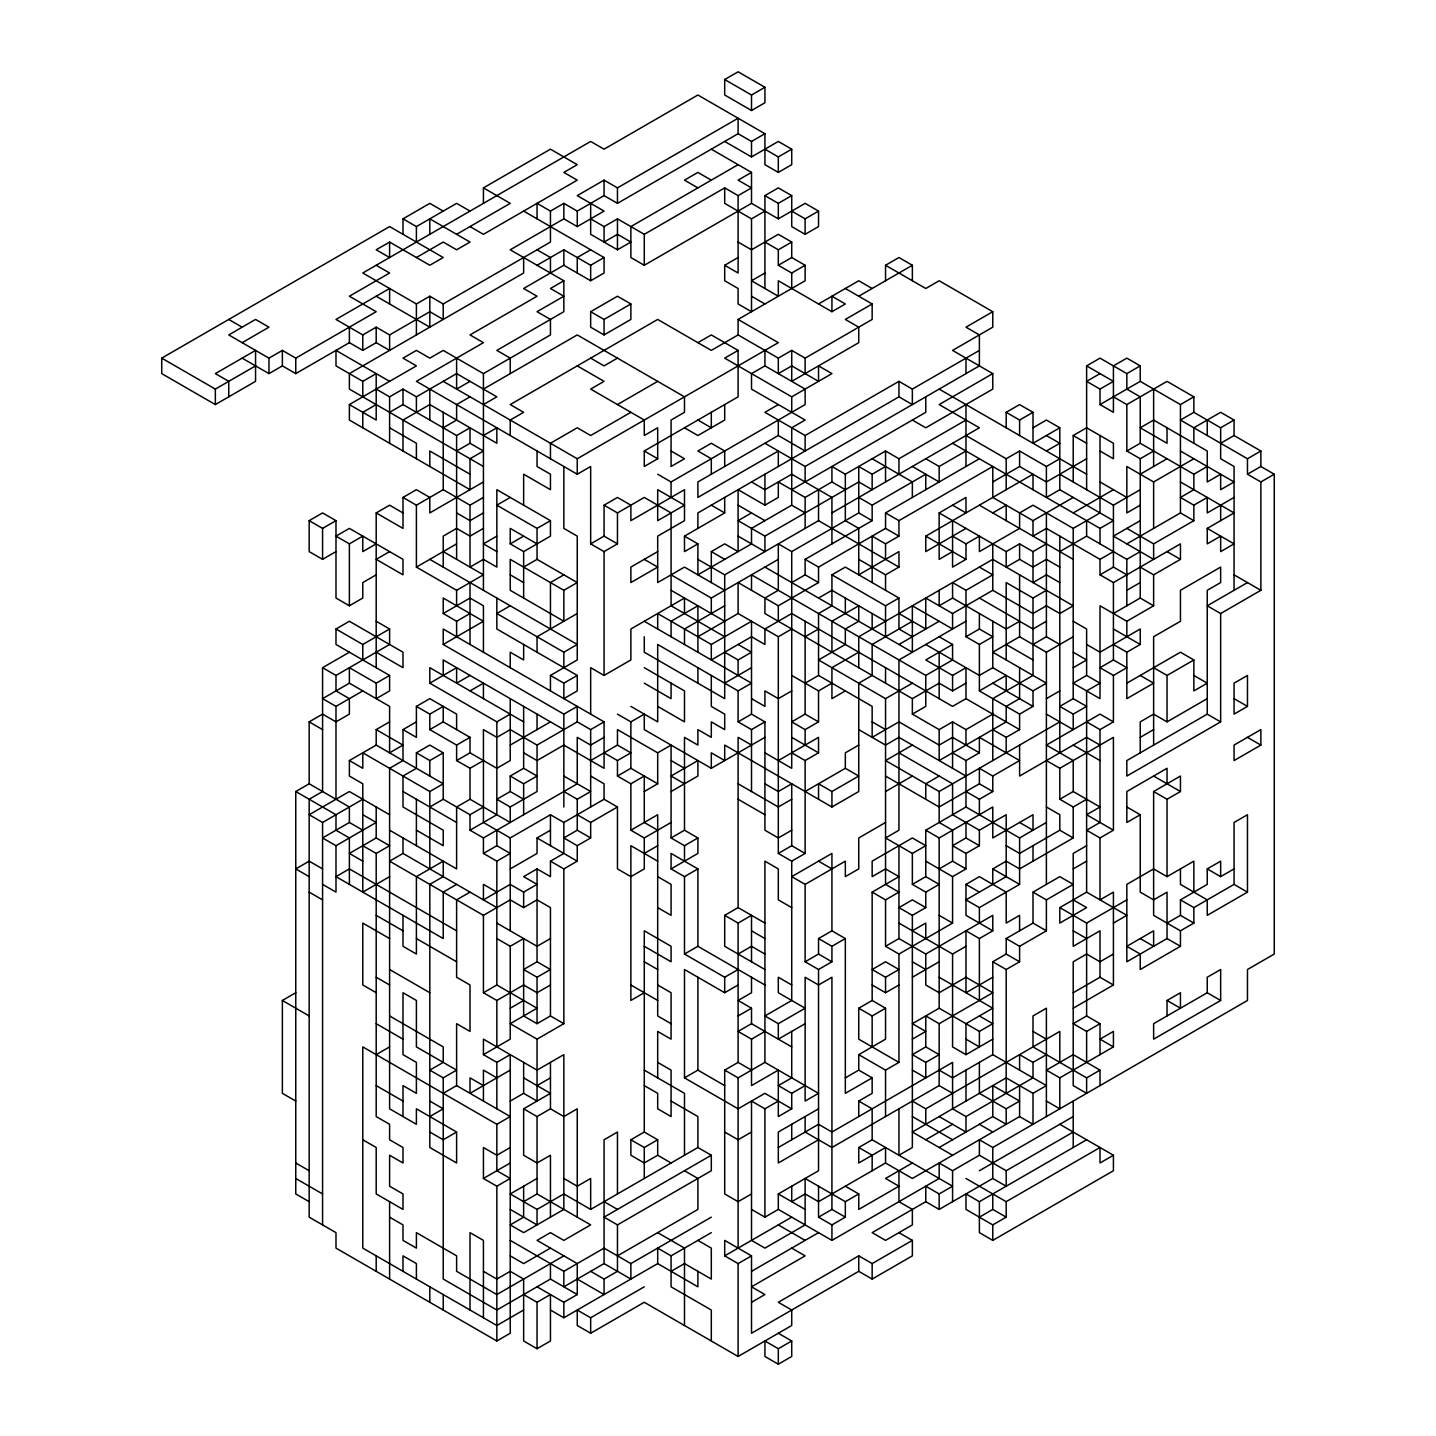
<?xml version="1.0" encoding="UTF-8"?>
<svg xmlns="http://www.w3.org/2000/svg" width="1436" height="1436" viewBox="0 0 1436 1436"><rect width="100%" height="100%" fill="white"/><g stroke="black" fill="none" stroke-linecap="round" stroke-linejoin="round"><path stroke-width="1.5" d="M228.755 396.839L228.755 381.348L215.346 373.611L255.554 350.402L255.554 381.348L215.346 404.575L161.729 373.611L161.729 358.138L389.605 226.583L443.221 257.529L429.813 265.265L389.605 242.056L376.196 249.792L389.605 257.529L389.605 242.056M402.995 234.319L402.995 218.846L429.813 203.356L443.221 211.092M402.995 218.846L416.404 226.583L456.612 203.356L470.021 211.092M483.429 203.356L483.429 187.883L550.455 149.182L577.254 164.673L563.845 172.41L577.254 180.146L483.429 234.319L470.021 226.583M242.145 342.666L268.963 327.175L255.554 319.438L228.755 334.929L268.963 358.138L282.371 350.402L295.762 358.138L376.196 311.702L349.379 296.229L389.605 273.002L376.196 265.265M416.404 257.529L443.221 242.056L456.612 249.792L470.021 242.056L429.813 218.846L429.813 234.319M456.612 234.319L510.229 203.356L483.429 187.883M724.695 79.536L738.104 71.8L764.921 87.273L764.921 102.764L751.513 110.5L724.695 95.009L724.695 79.536L751.513 95.009L764.921 87.273M161.729 358.138L215.346 389.084L255.554 365.875M242.145 358.138L268.963 373.611L282.371 365.875L295.762 373.611L349.379 342.666L362.787 350.402L376.196 342.666L389.605 350.402L389.605 334.929L376.196 327.175L362.787 334.929L335.988 319.438L389.605 288.492L389.605 303.965M537.046 218.846L537.046 203.356L550.455 211.092L563.845 203.356L577.254 211.092L604.071 195.619L617.462 203.356L738.104 133.71L738.104 118.237L617.462 187.883L604.071 180.146L577.254 195.619L604.071 211.092L577.254 226.583L563.845 218.846L563.845 203.356M724.695 141.446L751.513 156.937L778.312 141.446L791.721 149.182L791.721 164.673L778.312 172.41L764.921 164.673L764.921 133.71L697.896 95.009L604.071 149.182L590.663 141.446L362.787 273.002L416.404 303.965L429.813 296.229L443.221 303.965L550.455 242.056L550.455 211.092M563.845 218.846L510.229 249.792L563.845 280.756L563.845 311.702L496.838 350.402L510.229 358.138L510.229 373.611M389.605 334.929L429.813 311.702L443.221 319.438L443.221 303.965M537.046 265.265L563.845 249.792L590.663 265.265L604.071 257.529L604.071 273.019L590.663 280.756L563.845 265.265L523.637 288.492L537.046 296.229L470.021 334.929L483.429 342.666L416.404 381.348L577.254 474.221L590.663 466.485L590.663 543.867L604.071 551.604L617.462 543.867L617.462 512.921L604.071 505.185L604.071 536.131L617.462 543.867M590.663 218.846L604.071 226.583L617.462 218.846L644.279 234.319L724.695 187.883L738.104 195.619L751.513 187.883L738.104 180.146L751.513 172.41L751.513 203.356L778.312 218.846L805.129 203.356L818.538 211.092L818.538 226.583L805.129 234.319L791.721 226.583L791.721 195.619L778.312 187.883L764.921 195.619L764.921 288.492M738.104 133.71L751.513 141.446L764.921 133.71M389.605 381.348L335.988 350.402L335.988 365.875L362.787 381.348L376.196 373.611L376.196 420.048L349.379 404.575L416.404 365.875L402.995 358.138L416.404 350.402L429.813 358.138L443.221 350.402L483.429 373.611L550.455 334.929L550.455 319.438L537.046 311.702L563.845 296.229L550.455 288.492L563.845 280.756M590.663 249.792L577.254 257.529L577.254 273.019M738.104 164.673L630.871 226.583L630.871 257.529L644.279 265.265L751.513 203.356M590.663 203.356L590.663 234.319L617.462 249.792L630.871 242.056L617.462 234.319L604.071 242.056L604.071 226.583M764.921 149.182L778.312 156.937L791.721 149.182M376.196 404.575L362.787 412.311L362.787 427.784M376.196 389.102L389.605 396.839L402.995 389.102L416.404 396.839L456.612 373.611L496.838 396.839L483.429 404.575M389.605 412.311L402.995 404.575L402.995 389.102M470.021 381.348L456.612 389.102L456.612 358.138M590.663 311.702L617.462 296.229L630.871 303.965L630.871 319.438L604.071 334.929L590.663 327.193L590.663 311.702L604.071 319.438L630.871 303.965M738.104 257.529L724.695 265.265L724.695 280.756L738.104 288.492L738.104 303.965L751.513 311.702L751.513 218.846L764.921 211.11M764.921 195.619L778.312 203.356L791.721 195.619M470.021 396.839L456.612 404.575L456.612 420.048L443.221 427.784M483.429 389.102L577.254 334.929L684.487 396.839L684.487 412.311L671.079 420.048L671.079 466.485L684.487 458.748L671.079 451.012M791.721 211.092L805.129 218.846L818.538 211.092M335.988 551.604L322.579 559.34L309.171 551.604L309.171 520.658L322.579 512.921L335.988 520.658L335.988 598.04L349.379 605.777L362.787 598.04L362.787 582.567L376.196 574.831M402.995 404.575L456.612 435.521L470.021 427.784L470.021 443.275L456.612 451.012M764.921 242.056L778.312 249.792L791.721 242.056L791.721 257.529L805.129 265.265L805.129 280.756L738.104 319.438L738.104 334.929L711.305 350.402L657.688 319.438L510.229 404.575L523.637 412.311L510.229 420.048L510.229 435.521M309.171 520.658L322.579 528.394L335.988 520.658M483.429 435.521L496.838 427.784L496.838 443.257L429.813 404.575L402.995 420.048L402.995 451.012M617.462 358.138L604.071 365.875L590.663 358.138M764.921 273.019L751.513 280.756L778.312 296.229L778.312 280.756L831.929 311.702L845.337 303.965L831.929 296.229L831.929 311.702M778.312 249.792L778.312 265.265L791.721 257.529M376.196 667.686L376.196 512.921L389.605 505.185L402.995 512.921M376.196 512.921L402.995 528.394L402.995 497.43L416.404 489.694L429.813 497.43L429.813 512.921L483.429 481.957M778.312 265.265L791.721 273.019L805.129 265.265M389.605 551.604L376.196 559.358L402.995 574.831L402.995 559.358L349.379 528.394L335.988 536.131L349.379 543.867L362.787 536.131L362.787 551.604L376.196 543.867M402.995 497.43L416.404 505.185L443.221 489.694L470.021 505.185L470.021 567.094L483.429 559.358L496.838 567.094L496.838 489.694L550.455 520.658L550.455 536.131L523.637 551.604L510.229 543.867L510.229 528.394L537.046 543.867M697.896 342.666L711.305 334.929L738.104 350.402L738.104 396.839L644.279 451.012L644.279 466.485L657.688 458.748L657.688 427.784L644.279 435.521L644.279 420.048L590.663 389.084L604.071 381.348L577.254 365.875M617.462 404.575L657.688 381.348M470.021 505.185L483.429 497.43M630.871 412.311L590.663 435.521L577.254 427.784L550.455 443.257L550.455 458.748M738.104 350.402L724.695 358.138L791.721 396.839L831.929 373.611L818.538 365.875L818.538 381.348L791.721 365.875L778.312 373.611L778.312 358.138L791.721 350.402L805.129 358.138L872.155 319.438L872.155 303.965L845.337 288.492M818.538 303.965L858.746 280.756L872.155 288.492M885.545 280.756L885.545 265.265L898.954 257.529L912.363 265.265L912.363 280.756M483.429 512.921L470.021 520.658L456.612 512.921M510.229 497.43L496.838 505.185L537.046 528.394L550.455 520.658M443.221 381.348L577.254 458.748L778.312 342.666L738.104 319.438M858.746 296.229L912.363 265.265M416.404 505.185L416.404 567.094L456.612 543.867M483.429 528.394L470.021 536.131L456.612 528.394L443.221 536.131L443.221 567.094M657.688 474.221L671.079 481.957L805.129 404.575L805.129 389.102L764.921 365.875L751.513 373.611L751.513 389.102L805.129 420.048L791.721 427.784L791.721 505.185L805.129 512.921M872.155 303.965L845.337 319.438L858.746 327.175L858.746 342.666L791.721 381.348L791.721 350.402M389.605 876.642L362.787 892.115L362.787 783.787L349.379 776.032L349.379 760.559L362.787 768.296L362.787 752.823L429.813 791.523L443.221 783.787L376.196 745.087L376.196 729.614L402.995 745.087L389.605 752.823L389.605 706.386L349.379 683.177L349.379 667.686L376.196 683.177L376.196 698.65L389.605 690.913L389.605 675.441L335.988 644.477L335.988 629.004L349.379 621.267L402.995 652.213L402.995 667.686L376.196 652.213M496.838 536.131L483.429 543.867L496.838 551.604M510.229 543.867L523.637 536.131M523.637 1186.208L523.637 1217.154L510.229 1224.89L523.637 1232.644L563.845 1209.417L563.845 1054.634L537.046 1070.125L483.429 1039.161L483.429 1054.634L496.838 1062.371L510.229 1054.634L510.229 1333.236L496.838 1340.991L335.988 1248.117L335.988 1232.644L309.171 1217.154L309.171 799.26L322.579 791.523L322.579 667.686L349.379 652.213M335.988 629.004L362.787 644.477L389.605 629.004L389.605 644.477L335.988 675.441L322.579 667.686M416.404 567.094L456.612 590.304L483.429 574.831L443.221 551.604M604.071 505.185L617.462 497.43L630.871 505.185L630.871 520.658L684.487 489.694L684.487 520.658L657.688 536.131L657.688 582.567L684.487 567.094L724.695 590.304M778.312 404.575L764.921 412.311L805.129 435.521L898.954 381.348L912.363 389.102L979.388 350.402M523.637 752.823L537.046 760.559L563.845 745.087L604.071 768.296L604.071 721.859L443.221 629.004L443.221 644.477L483.429 621.267L443.221 598.04L443.221 613.513L470.021 598.04L483.429 605.777L483.429 652.213M523.637 567.094L537.046 559.358L577.254 582.567L563.845 590.304L510.229 559.358L510.229 590.304L563.845 621.267L563.845 590.304M617.462 512.921L644.279 497.43L671.079 512.921L671.079 605.777L724.695 636.74M349.379 683.177L322.579 698.65L335.988 706.386L362.787 690.913M443.221 613.513L456.612 621.267L470.021 613.513M590.663 543.867L604.071 536.131M805.129 435.521L805.129 451.012L778.312 435.521L697.896 481.957L697.896 497.43L778.312 451.012L778.312 466.485M912.363 420.048L925.771 427.784L992.779 389.102L992.779 373.611L952.571 350.402L992.779 327.175L992.779 311.702L965.979 327.175L979.388 334.929L979.388 365.875L805.129 466.485L764.921 443.257M362.787 814.733L376.196 822.469L335.988 845.696L322.579 837.96L349.379 822.469L349.379 806.996L309.171 783.787L309.171 721.859L322.579 714.123L335.988 721.859L349.379 714.123L349.379 698.65L335.988 690.913L335.988 675.441M376.196 683.177L389.605 675.441M510.229 605.777L496.838 613.531L563.845 652.213L577.254 644.477L429.813 559.358M563.845 574.831L550.455 582.567L550.455 629.004M912.363 389.102L912.363 404.575L898.954 396.839L697.896 512.921L697.896 528.394M523.637 721.859L429.813 667.686L429.813 683.177L456.612 667.686L456.612 683.177L470.021 675.441M657.688 551.604L630.871 567.094L630.871 582.567L657.688 567.094L644.279 559.358M791.721 505.185L751.513 528.394L751.513 543.867L697.896 574.831L697.896 543.867L684.487 551.604L684.487 536.131L724.695 512.921L724.695 497.43M376.196 729.614L389.605 721.859M402.995 915.342L402.995 946.288L416.404 954.043L416.404 876.642L443.221 861.169L443.221 876.642L429.813 884.379L429.813 1147.508L456.612 1162.98L456.612 1132.035L416.404 1108.807L416.404 1124.298L389.605 1108.807L389.605 768.296L402.995 760.559L402.995 729.614L416.404 737.35L416.404 706.386L429.813 698.65L456.612 714.123L456.612 729.614M577.254 613.513L537.046 636.74L537.046 652.213M751.513 512.921L738.104 520.658L764.921 536.131L858.746 481.957L872.155 489.694L872.155 474.221L858.746 466.485L858.746 512.921L872.155 520.658L872.155 505.185L925.771 474.221L925.771 489.694M711.305 582.567L711.305 551.604L724.695 543.867L738.104 551.604L738.104 489.694L764.921 505.185L778.312 497.43L778.312 481.957L805.129 497.43L831.929 481.957L845.337 489.694M791.721 489.694L925.771 412.311L925.771 396.839M992.779 373.611L939.162 404.575L979.388 427.784L831.929 512.921M309.171 1201.681L295.762 1193.944L295.762 791.523L309.171 783.787M349.379 760.559L376.196 745.087M402.995 729.614L416.404 721.859M416.404 706.386L429.813 714.123L443.221 706.386L443.221 721.859L470.021 737.35L470.021 752.823L496.838 768.296L510.229 760.559L510.229 698.65M470.021 690.913L483.429 683.177L483.429 698.65M831.929 481.957L831.929 466.485L845.337 474.221L885.545 451.012L898.954 458.748L965.979 420.048M429.813 714.123L429.813 729.614L443.221 721.859M872.155 474.221L885.545 466.485M416.404 830.205L443.221 845.696L443.221 830.205L402.995 806.996L402.995 776.032L416.404 768.296L416.404 752.823L429.813 745.087L443.221 752.823L443.221 799.26L470.021 814.733L483.429 806.996M550.455 690.913L550.455 675.441L577.254 659.95L577.254 536.131L563.845 528.394L563.845 466.485M697.896 559.358L724.695 574.831L818.538 520.658L898.954 567.094L898.954 551.604L858.746 574.831L858.746 528.394L845.337 520.658L845.337 474.221M1006.187 427.784L1006.187 412.311L1019.596 404.575L1033.005 412.311L1033.005 443.275L1059.804 427.784L1059.804 489.712L1113.421 520.658L1100.012 528.394L1100.012 543.867M1086.621 489.712L1086.621 365.875L1100.012 358.138L1126.829 373.611L1140.238 365.875L1140.238 381.366L1100.012 404.575L1100.012 389.102L1086.621 381.366L1100.012 373.611M389.605 814.733L349.379 791.523L309.171 814.733L322.579 822.469L362.787 799.26M416.404 752.823L429.813 760.559L443.221 752.823M429.813 729.614L456.612 745.087L470.021 737.35M429.813 683.177L496.838 721.859L510.229 714.123M563.845 683.177L577.254 675.441L577.254 690.913L563.845 698.65L563.845 683.177L550.455 675.441M671.079 574.831L711.305 598.04L778.312 559.358M992.779 714.123L965.979 729.614L952.571 721.877L939.162 729.614L912.363 714.123L912.363 698.65L764.921 613.531L764.921 598.04L778.312 590.304L778.312 543.867L791.721 551.604L858.746 512.921M925.771 458.748L939.162 466.485L965.979 451.012M1006.187 412.311L1019.596 420.048L1033.005 412.311M456.612 745.087L456.612 760.559L470.021 752.823M590.663 714.123L590.663 667.686L604.071 675.441L630.871 659.95L630.871 629.004L684.487 598.04L684.487 613.531M724.695 605.777L684.487 629.004L684.487 644.477M791.721 582.567L805.129 574.831L805.129 559.358L872.155 520.658M1073.213 497.448L1033.005 520.658L992.779 497.448L992.779 466.485L898.954 520.658L898.954 536.131L885.545 528.394L885.545 512.921L979.388 458.748M1033.005 427.784L1046.395 420.048L1059.804 427.784M1100.012 389.102L1113.421 381.366L1086.621 365.875M456.612 760.559L470.021 768.296L483.429 760.559M510.229 745.087L550.455 721.859M443.221 644.477L563.845 714.123L577.254 706.386L577.254 721.859L590.663 729.614L604.071 721.859M657.688 629.004L657.688 613.513L697.896 636.74L738.104 613.513L778.312 636.74L778.312 853.433L791.721 861.169L805.129 853.433L805.129 760.559L818.538 752.823L818.538 737.35L778.312 760.559M805.129 559.358L818.538 567.094L885.545 528.394M965.979 435.521L1006.187 458.748L1019.596 451.012L1046.395 466.485L1059.804 458.748M376.196 806.996L376.196 837.96L349.379 853.433L362.787 861.169M429.813 806.996L443.221 799.26M523.637 799.26L510.229 791.523L496.838 799.26L510.229 806.996L537.046 791.523L537.046 745.087L577.254 721.859M697.896 636.74L711.305 644.477L751.513 621.267L751.513 714.123L764.921 721.877L764.921 830.205L778.312 837.96L791.721 830.205M778.312 621.267L778.312 605.777L818.538 582.567L818.538 567.094M805.129 683.177L818.538 675.441L818.538 613.513L831.929 605.777L831.929 574.831L845.337 567.094L898.954 598.04L898.954 629.004L912.363 636.74M872.155 582.567L872.155 536.131L885.545 543.867L898.954 536.131M952.571 551.604L939.162 559.358L939.162 512.921L965.979 497.43L965.979 512.921L952.571 505.185M992.779 481.957L1019.596 466.485L1046.395 481.957L1086.621 458.748M1046.395 451.012L1059.804 443.275L1046.395 435.539M1073.213 481.957L1073.213 435.539L1086.621 427.784L1113.421 443.275L1113.421 458.748L1100.012 451.012M1113.421 396.839L1126.829 404.575L1167.037 381.366L1193.854 396.839L1193.854 412.311L1180.446 420.048L1247.471 458.748L1260.862 451.012L1260.862 466.485L1247.471 474.221L1247.471 458.748M362.787 845.696L376.196 853.433L389.605 845.696L376.196 837.96M470.021 768.296L470.021 799.26L456.612 806.996L456.612 868.906L389.605 830.205M510.229 776.032L523.637 768.296L537.046 776.032L523.637 783.787L510.229 776.032L510.229 791.523M818.538 598.04L831.929 590.304L885.545 621.267M965.979 528.394L925.771 551.604L925.771 536.131L1033.005 474.221L1033.005 489.694M496.838 907.606L402.995 853.433L389.605 861.169L483.429 915.342L510.229 899.869L523.637 907.606L537.046 899.869L550.455 907.606L550.455 1015.952L563.845 1023.688L563.845 868.906L550.455 861.169L550.455 876.642L537.046 868.906L523.637 876.642L537.046 884.379L523.637 892.115L510.229 884.379L483.429 899.869L483.429 884.379L496.838 892.115M604.071 737.35L590.663 745.087L577.254 737.35L577.254 783.787L483.429 837.942L470.021 830.205L470.021 814.733M617.462 714.123L630.871 721.859L644.279 714.123L644.279 729.614L711.305 768.296L764.921 737.35M724.695 652.213L738.104 659.95L751.513 652.213L738.104 644.477M778.312 636.74L791.721 629.004M858.746 559.358L885.545 574.831L898.954 567.094M992.779 512.921L1006.187 505.185L1006.187 520.658M1140.238 381.366L1180.446 404.575L1193.854 396.839M470.021 830.205L496.838 814.733L496.838 721.859M590.663 760.559L617.462 745.087L617.462 729.614L657.688 752.823L671.079 745.087L671.079 837.96L684.487 845.696L697.896 837.96L697.896 853.433L671.079 868.906L671.079 853.433L697.896 868.906L697.896 946.306L764.921 984.988M724.695 683.177L751.513 667.686M805.129 636.74L818.538 629.004M952.571 536.131L965.979 543.867L979.388 536.131L979.388 551.604L1019.596 528.394L1019.596 512.921L1033.005 505.185L1073.213 528.394L1100.012 512.921L1100.012 435.539M1059.804 489.712L1046.395 497.448L1046.395 466.485M1126.829 404.575L1126.829 451.012L1140.238 443.275L1193.854 474.221L1207.245 466.485M604.071 752.823L617.462 760.559L630.871 752.823L617.462 745.087M630.871 706.386L657.688 721.859L657.688 644.477L738.104 690.913L751.513 683.177L644.279 621.267M831.929 574.831L885.545 605.777L898.954 598.04M965.979 543.867L965.979 559.358L952.571 567.094L952.571 520.658M1126.829 451.012L1140.238 458.748L1153.629 451.012M483.429 853.433L496.838 845.696L510.229 853.433L496.838 861.169L483.429 853.433L483.429 837.942M510.229 930.815L510.229 837.942L550.455 814.733L563.845 822.469L604.071 799.26L617.462 806.996L617.462 868.906L630.871 876.642L644.279 868.906L644.279 837.942L630.871 830.205L630.871 783.787L644.279 776.032L644.279 822.469L657.688 830.205M563.845 791.523L577.254 799.26L590.663 791.523L563.845 776.032M617.462 760.559L617.462 776.032L630.871 768.296L657.688 783.787L644.279 791.523M939.162 512.921L1006.187 551.604L1019.596 543.867L1033.005 551.604L1046.395 543.867M1073.213 512.921L1113.421 489.712M1140.238 474.221L1167.037 458.748M1193.854 412.311L1220.654 427.784L1234.062 420.048L1234.062 435.539L1260.862 451.012M456.612 884.379L443.221 892.115L443.221 938.552L335.988 876.642L349.379 868.906L456.612 930.815M510.229 868.906L537.046 853.433L537.046 837.96L550.455 830.205M738.104 690.913L738.104 721.859L751.513 714.123M791.721 690.913L778.312 698.65L764.921 690.913L764.921 706.386L751.513 698.65M858.746 652.213L831.929 667.686L831.929 698.65L845.337 690.913M912.363 621.267L872.155 644.477L872.155 675.441L858.746 683.177L858.746 791.523L831.929 806.996L724.695 745.087L724.695 760.559L711.305 752.823L711.305 768.296M979.388 567.094L992.779 574.831L965.979 590.304L952.571 582.567L952.571 598.04L939.162 605.777L939.162 590.304M1059.804 567.094L1046.395 559.358L1033.005 567.094L1019.596 559.358L1006.187 567.094L1006.187 551.604M1059.804 474.221L1113.421 505.185L1140.238 489.712M1140.238 505.185L1126.829 512.921L1126.829 466.485L1153.629 481.957L1193.854 458.748M1220.654 443.275L1234.062 435.539M295.762 1101.071L282.371 1093.334L282.371 1000.461L295.762 992.725M470.021 892.115L456.612 899.869L456.612 977.252L470.021 984.988L470.021 1031.425L456.612 1023.688L456.612 1085.598L510.229 1116.544L496.838 1124.298L362.787 1046.898L362.787 1248.117L496.838 1325.5L523.637 1310.027M590.663 837.942L577.254 830.205L563.845 837.942L577.254 845.696L590.663 837.942L590.663 822.469L617.462 806.996M738.104 721.859L751.513 729.614L764.921 721.859M791.721 675.441L818.538 690.913L831.929 683.177M898.954 644.477L939.162 621.267M764.921 567.094L912.363 652.213L912.363 605.795L952.571 629.004L952.571 613.531L992.779 590.304L992.779 543.867M1059.804 551.621L1086.621 536.131L1086.621 520.658M550.455 861.169L563.845 853.433L563.845 822.469M671.079 791.523L697.896 776.032L697.896 760.559L671.079 776.032L684.487 783.787M818.538 721.859L805.129 714.123L791.721 721.859L805.129 729.614L818.538 721.859L818.538 690.913M965.979 621.267L898.954 659.95L898.954 830.223L885.545 837.96L912.363 853.433L925.771 845.696L912.363 837.96L872.155 861.169L872.155 876.642L885.545 868.906L898.954 876.642L872.155 892.133L872.155 1000.479L858.746 1008.216L858.746 1039.161L898.954 1062.389L898.954 954.043L952.571 923.079L952.571 876.642L965.979 868.906L965.979 853.433L979.388 845.696L979.388 830.223L1006.187 814.733L1006.187 876.642L965.979 899.869L979.388 907.606L1019.596 884.379L1019.596 837.96L965.979 806.996L965.979 760.559L979.388 752.823L979.388 737.35L1019.596 760.559L992.779 776.05L979.388 768.296L979.388 783.787L939.162 806.996L885.545 776.05M1140.238 520.658L1113.421 536.131L1153.629 559.358L1153.629 543.867L1193.854 520.658L1193.854 505.185L1180.446 497.448L1193.854 489.694L1193.854 474.221M563.845 868.906L577.254 861.169L577.254 845.696M630.871 830.205L657.688 814.733L657.688 1015.952L671.079 1023.688M751.513 590.304L751.513 574.831L925.771 675.423L952.571 659.95L952.571 644.477L925.771 659.95L952.571 675.441L952.571 690.913L939.162 683.177L912.363 698.65M965.979 636.74L979.388 629.004L992.779 636.74L979.388 644.477L965.979 636.74L965.979 590.304M1006.187 659.95L1006.187 582.567L1033.005 598.04L1046.395 590.304M1033.005 520.658L1033.005 536.131L1046.395 528.394L1100.012 559.358L1113.421 551.621M1126.829 543.867L1180.446 512.921L1180.446 404.575M1193.854 505.185L1207.245 497.448L1207.245 512.921L1234.062 497.448M644.279 837.942L671.079 822.469M831.929 652.213L831.929 621.267L858.746 605.777L858.746 621.267L845.337 629.004L845.337 644.477L818.538 659.95L885.545 698.65L912.363 683.177M1019.596 621.267L1006.187 629.004L952.571 598.04M1100.012 559.358L1100.012 574.831L1113.421 567.094L1126.829 574.831M1126.829 605.795L1126.829 559.358L1140.238 551.621M1247.471 474.221L1260.862 481.957L1274.27 474.221L1274.27 954.043L1247.471 969.515L1247.471 1000.479L992.779 1147.508L979.388 1139.771L979.388 1155.244L952.571 1170.735L939.162 1162.998L939.162 1178.471L831.929 1240.381L778.312 1209.417L764.921 1217.154L751.513 1209.417M644.279 853.433L657.688 845.696M671.079 837.96L684.487 830.205L697.896 837.96M952.571 675.441L965.979 667.704L965.979 698.65L1019.596 729.614L1019.596 714.123L1033.005 706.386L1033.005 690.913L1046.395 683.177L992.779 652.213L1019.596 636.74L1019.596 574.831M1046.395 621.267L1033.005 629.004L979.388 598.04M1100.012 574.831L1113.421 582.567L1180.446 543.867L1180.446 559.358L1153.629 574.831L1140.238 567.094M1207.245 528.394L1234.062 543.867L1220.654 551.621L1220.654 536.131L1207.245 543.867L1207.245 528.394L1234.062 512.921L1180.446 481.957M496.838 938.552L510.229 946.288L523.637 938.552L523.637 1015.952L537.046 1023.688L550.455 1015.952M858.746 745.087L845.337 752.823L845.337 768.296L858.746 776.05L831.929 791.523L818.538 783.787L818.538 799.26M912.363 714.123L925.771 706.386L925.771 675.423M952.571 690.913L965.979 683.177M1033.005 690.913L992.779 667.704L979.388 675.441L925.771 644.477M1033.005 644.477L1046.395 636.74L1046.395 512.921M1126.829 590.304L1140.238 582.567M550.455 938.552L537.046 946.288L496.838 923.079M791.721 799.26L778.312 806.996L738.104 783.787M805.129 791.523L845.337 768.296M965.979 698.65L952.571 706.386L791.721 613.513L764.921 629.004L764.921 644.477L751.513 636.74L711.305 659.95L711.305 644.477M979.388 644.477L979.388 690.913L1006.187 675.441L1006.187 690.913M1019.596 636.74L1046.395 652.213L1073.213 636.74M1113.421 613.531L1140.238 598.04L1153.629 605.795L1153.629 574.831M376.196 1054.634L389.605 1046.898M483.429 915.342L483.429 992.725L496.838 984.988L496.838 861.169M537.046 961.779L523.637 969.515L537.046 977.252L550.455 969.515L537.046 961.779L537.046 868.906M671.079 868.906L684.487 876.642L697.896 868.906M912.363 745.087L885.545 760.559L939.162 791.523L1059.804 721.877M1113.421 923.079L1126.829 915.342L1086.621 892.133L1086.621 690.913L1100.012 683.177L1086.621 675.441L1073.213 683.177L1100.012 698.65L1100.012 605.777L1126.829 621.267L1153.629 605.795M483.429 992.725L496.838 1000.461L523.637 984.988L537.046 992.725L550.455 984.988M1073.213 667.704L1086.621 659.968L1073.213 652.213M510.229 1008.216L523.637 1000.461M778.312 853.433L791.721 845.696L805.129 853.433M885.545 791.523L912.363 776.05M1046.395 698.65L1059.804 690.913M1113.421 659.95L1100.012 667.704L1113.421 675.441L1126.829 667.704L1113.421 659.95L1113.421 582.567M1113.421 644.477L1126.829 652.213L1140.238 644.477L1140.238 629.004L1100.012 652.213L1086.621 644.477M1247.471 582.567L1207.245 605.795L1220.654 613.531L1260.862 590.304L1260.862 481.957M939.162 776.05L925.771 783.787L925.771 799.26M992.779 729.614L1006.187 737.35L1019.596 729.614M1073.213 698.65L1059.804 706.386L1073.213 714.123L1086.621 706.386L1073.213 698.65L1073.213 528.394M389.605 1015.952L443.221 1046.898L443.221 1062.389L429.813 1070.125L443.221 1077.862L456.612 1070.125L416.404 1046.898L416.404 1000.461L402.995 992.725L402.995 1054.634L416.404 1062.389L416.404 1093.334L402.995 1085.598L402.995 1116.562M483.429 1054.634L510.229 1039.161L510.229 946.288M764.921 969.515L724.695 946.288L724.695 915.342L738.104 907.606L738.104 737.35L751.513 745.087M885.545 822.469L858.746 837.96L858.746 868.906L845.337 876.642L845.337 861.169L805.129 884.379L791.721 876.642L831.929 853.433L831.929 930.815L818.538 938.552L818.538 954.043L805.129 961.779L805.129 884.379M1126.829 683.177L1180.446 652.213L1193.854 659.968L1193.854 690.913L1207.245 683.177L1193.854 675.441M443.221 1093.334L456.612 1085.598M496.838 984.988L537.046 1008.216L510.229 1023.688L537.046 1039.161L563.845 1023.688M684.487 876.642L684.487 954.043L697.896 946.288M724.695 915.342L738.104 923.079L751.513 915.342L751.513 961.779M1153.629 667.704L1167.037 675.441L1193.854 659.968M429.813 1116.562L443.221 1108.807L429.813 1101.071M510.229 1070.125L470.021 1093.334L470.021 1077.862L483.429 1085.598M644.279 992.725L630.871 1000.461L630.871 845.696L657.688 861.169M912.363 853.433L912.363 884.379L925.771 892.133L939.162 884.379L925.771 876.642L925.771 830.223L965.979 806.996M965.979 791.523L979.388 799.26L992.779 791.523L992.779 776.05M1086.621 721.877L1100.012 729.614L1113.421 721.877L1113.421 675.441M738.104 954.043L751.513 946.288L764.921 954.043M912.363 1039.161L925.771 1031.425L912.363 1023.688L939.162 1008.216L939.162 837.96L992.779 806.996L992.779 837.96L1033.005 814.733L1033.005 830.223L1019.596 822.469M1046.395 760.559L1059.804 768.296L1113.421 737.35L1113.421 830.223L1100.012 837.96L1086.621 830.223L1100.012 822.469L1100.012 729.614M456.612 1132.035L443.221 1139.771L429.813 1132.035M510.229 1101.071L523.637 1093.334L537.046 1101.071L537.046 1039.161M537.046 1085.598L550.455 1077.862M684.487 954.043L724.695 977.252L738.104 969.515M979.388 845.696L965.979 837.96L952.571 845.696L965.979 853.433M1140.238 737.35L1153.629 729.614M1140.238 752.823L1140.238 721.877L1153.629 714.123L1167.037 721.877L1207.245 698.65M550.455 1217.154L550.455 1155.244L537.046 1162.98L523.637 1155.244L523.637 1108.807L550.455 1093.334L523.637 1077.862M791.721 1031.425L791.721 1077.862L778.312 1085.598L791.721 1093.334L791.721 1108.807L764.921 1093.334L738.104 1108.807L684.487 1077.862L684.487 969.515L724.695 992.725L738.104 984.988M872.155 892.133L885.545 899.869L898.954 892.133L885.545 884.379L885.545 698.65M912.363 884.379L925.771 876.642M939.162 868.906L952.571 861.169L952.571 830.223L939.162 822.469L939.162 791.523M1059.804 768.296L1059.804 799.26L1073.213 791.523L1100.012 806.996L1086.621 814.733L1113.421 830.223M1220.654 721.877L1207.245 714.141L1126.829 760.559L1126.829 776.05L1220.654 721.877L1220.654 613.531M523.637 1108.807L537.046 1116.562L550.455 1108.807L563.845 1116.562L577.254 1108.807L577.254 1217.154M818.538 938.552L831.929 946.306L845.337 938.552L845.337 1093.334L872.155 1077.862L872.155 1093.334L858.746 1101.071L858.746 1116.562M1019.596 837.96L1046.395 822.469M1059.804 799.26L1073.213 806.996L1086.621 799.26M1247.471 706.386L1234.062 714.141L1234.062 683.177L1247.471 675.441L1247.471 706.386L1234.062 698.65M510.229 1147.508L496.838 1155.244L483.429 1147.508L483.429 1178.471L496.838 1186.208L510.229 1178.471L496.838 1170.717L496.838 1124.298M738.104 1015.952L751.513 1008.216L751.513 1023.688L738.104 1031.425L751.513 1039.161L764.921 1031.425M805.129 961.779L818.538 969.515L831.929 961.779L831.929 946.306M925.771 907.606L912.363 899.869L898.954 907.606L912.363 915.342L925.771 907.606L925.771 892.133M885.545 899.869L885.545 946.306L898.954 938.552L925.771 954.043L992.779 915.342L992.779 930.815L965.979 915.342L965.979 884.379L979.388 876.642L1006.187 892.133L1006.187 923.079L1019.596 915.342L1019.596 930.815M992.779 884.379L992.779 868.906L1006.187 861.169L1019.596 868.906L1073.213 837.96L1073.213 806.996M1073.213 837.96L1059.804 830.223L1019.596 853.433L1006.187 845.696M483.429 1178.471L510.229 1162.98M912.363 930.815L925.771 923.079L925.771 938.552M1153.629 791.523L1180.446 776.05L1180.446 791.523L1167.037 799.26L1153.629 791.523L1153.629 915.342L1180.446 930.815L1193.854 923.079L1193.854 907.606L1180.446 899.869L1180.446 915.342L1167.037 923.079M684.487 1077.862L697.896 1070.125L724.695 1085.598M791.721 861.169L791.721 1000.479L764.921 1015.952L778.312 1023.688L805.129 1008.216L778.312 992.725L778.312 977.252L791.721 984.988M1086.621 845.696L1073.213 853.433L1073.213 946.306L1100.012 930.815L1100.012 977.252L1113.421 984.988L1113.421 892.133L1100.012 899.869L1100.012 837.96M1180.446 930.815L1180.446 946.306L1167.037 938.57L1167.037 892.133L1153.629 899.869L1140.238 892.133L1140.238 814.733L1126.829 822.469L1126.829 791.523L1167.037 768.296L1167.037 783.787M1260.862 745.087L1234.062 760.559L1234.062 745.087L1260.862 729.614L1260.862 745.087L1247.471 737.35M537.046 1178.471L510.229 1193.944L537.046 1209.417L537.046 1224.89L510.229 1209.417M751.513 1193.944L738.104 1201.681L724.695 1193.944L724.695 1070.125L738.104 1062.389L738.104 923.079M805.129 1023.688L778.312 1039.161L778.312 1023.688M885.545 977.252L898.954 969.515L885.545 961.779L872.155 969.515L885.545 977.252L885.545 992.725L872.155 984.988M1033.005 892.133L1059.804 876.642L1073.213 884.379L1046.395 899.869L1033.005 892.133L1033.005 923.079L1006.187 938.552L1006.187 954.043L992.779 961.779L992.779 1054.652L1046.395 1085.598L1033.005 1093.334L1006.187 1077.862L912.363 1132.035L952.571 1155.244M1073.213 868.906L1086.621 861.169M523.637 1201.681L537.046 1193.944L537.046 1116.562M644.279 1132.035L657.688 1139.771L657.688 1155.244L644.279 1162.98L630.871 1155.244L630.871 1139.771L644.279 1132.035L644.279 930.815L671.079 946.288L671.079 961.779L644.279 946.306M724.695 1070.125L738.104 1077.862L764.921 1062.389L818.538 1093.334L805.129 1101.071L805.129 977.252L818.538 984.988L831.929 977.252L831.929 1209.417L818.538 1217.154L818.538 1186.208M885.545 992.725L898.954 984.988M912.363 977.252L939.162 961.779M898.954 923.079L952.571 954.043L965.979 946.306M992.779 977.252L965.979 992.725L965.979 930.815L979.388 938.552L992.779 930.815M537.046 1209.417L563.845 1193.944L590.663 1209.417L697.896 1147.508L711.305 1155.244L711.305 1170.735L617.462 1224.89L604.071 1217.154L711.305 1155.244M630.871 1139.771L644.279 1147.508L657.688 1139.771M858.746 1008.216L872.155 1015.952L885.545 1008.216L885.545 1039.161L858.746 1054.652L858.746 1070.125L872.155 1077.862M1073.213 899.869L1086.621 907.606L1059.804 923.079L1059.804 907.606L1086.621 892.133M1006.187 938.552L1019.596 946.306L1046.395 930.815L1046.395 899.869M912.363 1162.998L885.545 1178.471L898.954 1186.208L858.746 1209.417L858.746 1193.944L845.337 1201.681L805.129 1178.471L805.129 1224.908L764.921 1248.117L751.513 1240.381L751.513 1101.071L764.921 1108.807L778.312 1101.071M791.721 1093.334L805.129 1085.598M992.779 961.779L1006.187 969.515L1019.596 961.779L1019.596 946.306M1059.804 907.606L1086.621 923.079L1126.829 899.869M1167.037 938.57L1126.829 961.779L1126.829 884.396L1153.629 868.906L1167.037 876.642L1193.854 861.169L1193.854 892.133M550.455 1248.117L523.637 1263.59L510.229 1255.854M751.513 1132.035L738.104 1139.771L724.695 1132.035M791.721 1108.807L778.312 1116.562L778.312 1070.125L751.513 1085.598L751.513 1039.161M845.337 1077.862L858.746 1070.125M925.771 1046.898L939.162 1054.652L925.771 1062.389L912.363 1054.652L925.771 1046.898L925.771 1015.952L939.162 1023.688L992.779 992.725L965.979 977.252L939.162 992.725L925.771 984.988L925.771 954.043M1180.446 899.869L1207.245 884.396L1207.245 868.906L1220.654 861.169L1220.654 876.642L1234.062 868.906M563.845 1255.854L496.838 1294.554L456.612 1271.327L456.612 1255.854L416.404 1232.644L416.404 1248.117L402.995 1240.381L402.995 1224.89L389.605 1217.154M818.538 1108.807L778.312 1132.035L778.312 1162.98L818.538 1139.771M858.746 1054.652L885.545 1070.125L898.954 1062.389M550.455 1263.59L550.455 1279.063L496.838 1310.027L443.221 1279.063L443.221 1077.862M510.229 1240.381L563.845 1271.327L604.071 1248.117L630.871 1263.59L630.871 1279.063L604.071 1263.59L604.071 1139.771L617.462 1132.035L617.462 1193.944M778.312 1147.508L818.538 1124.298L831.929 1132.035L952.571 1062.389L952.571 1108.825L965.979 1116.562L1033.005 1077.862L1033.005 1062.389L1046.395 1054.652M939.162 1008.216L979.388 1031.425L992.779 1023.688L979.388 1015.952M1113.421 954.043L1100.012 961.779L1086.621 954.043L1073.213 961.779L1073.213 1085.598L1086.621 1093.334L1086.621 1077.862L1033.005 1046.898L1033.005 1015.952L1046.395 1008.216L1046.395 1116.562M1193.854 907.606L1234.062 884.396L1247.471 892.133L1247.471 814.733L1234.062 822.469L1234.062 884.396M523.637 1294.554L537.046 1302.29L550.455 1294.554L550.455 1340.991L537.046 1348.727L523.637 1340.991L523.637 1279.063L510.229 1271.327L496.838 1279.063L483.429 1271.327M604.071 1263.59L563.845 1286.818L563.845 1271.327M617.462 1255.854L697.896 1209.417L697.896 1178.471L684.487 1170.735M952.571 954.043L952.571 1046.898L965.979 1054.652L992.779 1039.161M1073.213 992.725L1100.012 977.252M1247.471 892.133L1207.245 915.342L1207.245 899.869L1180.446 884.396L1180.446 868.906M550.455 1310.027L563.845 1317.763L563.845 1302.29L577.254 1294.554L577.254 1263.59L537.046 1240.381L550.455 1232.644L563.845 1240.381L590.663 1224.89L537.046 1193.944M590.663 1271.327L604.071 1279.063L617.462 1271.327L617.462 1224.89M630.871 1263.59L711.305 1217.154M939.162 1023.688L939.162 1085.598L831.929 1147.508L805.129 1132.035L805.129 1116.562M992.779 1054.652L952.571 1077.862L939.162 1070.125M1073.213 1008.216L1113.421 984.988M1180.446 946.306L1140.238 969.515L1140.238 954.043L1126.829 946.306L1153.629 930.815L1153.629 946.306L1140.238 938.57M563.845 1317.763L657.688 1263.59L657.688 1248.117L671.079 1255.854L711.305 1232.644M778.312 1209.417L778.312 1193.944L818.538 1170.735L818.538 969.515M1019.596 1085.598L1019.596 1116.562L912.363 1178.471L885.545 1162.998L885.545 1147.508L858.746 1162.98L858.746 1147.508L872.155 1139.771L952.571 1186.208L939.162 1193.944L925.771 1186.208L925.771 1201.681L939.162 1209.417L992.779 1178.471L1006.187 1186.208L1006.187 1170.735L979.388 1155.244M925.771 1124.298L925.771 1108.825L1059.804 1031.425L1059.804 1062.389M1100.012 1023.688L1086.621 1015.952L1073.213 1023.688L1086.621 1031.425L1100.012 1023.688L1100.012 1054.652M751.513 1255.854L738.104 1263.59L724.695 1255.854L724.695 1240.381L751.513 1255.854L751.513 1333.236L858.746 1271.327L872.155 1279.081L912.363 1255.854L912.363 1240.381L872.155 1263.59L858.746 1255.854L778.312 1302.29L791.721 1310.027L791.721 1325.5L738.104 1356.464L644.279 1302.29L590.663 1333.236L577.254 1325.5L577.254 1310.027L590.663 1317.763L644.279 1286.818M671.079 1271.327L684.487 1263.59L711.305 1279.063L711.305 1248.117L697.896 1240.381M724.695 1255.854L791.721 1217.154M885.545 1162.998L818.538 1201.681L805.129 1193.944L791.721 1201.681L791.721 1186.208M925.771 1139.771L952.571 1124.298M1167.037 1000.479L1180.446 992.743L1180.446 1008.216L1167.037 1000.479L1167.037 1015.952M939.162 1147.508L992.779 1116.562L1006.187 1124.298L1006.187 1108.807L1019.596 1101.071L992.779 1085.598L992.779 1116.562M1100.012 1085.598L1100.012 1070.125L1073.213 1054.652L1046.395 1070.125L1059.804 1077.862L1113.421 1046.898L1113.421 1031.425L1100.012 1039.161L1113.421 1046.898M1207.245 992.743L1153.629 1023.688L1153.629 1039.161L1220.654 1000.479L1220.654 969.515L1207.245 977.252L1207.245 992.743L1220.654 1000.479M751.513 1271.327L818.538 1232.644M818.538 1217.154L831.929 1224.908L845.337 1217.154L845.337 1201.681M1086.621 1077.862L1100.012 1070.125M751.513 1302.29L764.921 1294.554L751.513 1286.818L805.129 1255.854L791.721 1248.117M925.771 1201.681L872.155 1232.644L885.545 1240.381L912.363 1224.908L912.363 1209.417L898.954 1201.681L898.954 1170.735M979.388 1170.735L1073.213 1116.562M1006.187 1170.735L1073.213 1132.035M979.388 1201.681L979.388 1232.644L992.779 1240.381L1113.421 1170.735L1113.421 1155.244L1100.012 1162.998L1100.012 1147.508L1006.187 1201.681L1006.187 1217.154L992.779 1224.908L965.979 1209.417L965.979 1193.944L979.388 1201.681L1086.621 1139.771M979.388 1217.154L992.779 1209.417L992.779 1193.944M778.312 1348.727L791.721 1340.991L791.721 1356.464L778.312 1364.2L764.921 1356.464L764.921 1340.991L778.312 1348.727L778.312 1364.2M1140.238 365.875L1126.829 358.138L1113.421 365.875L1113.421 412.311L1100.012 404.575M1234.062 420.048L1220.654 412.311L1193.854 427.784L1193.854 443.275M711.305 149.182L751.513 172.41M992.779 311.702L939.162 280.756L925.771 288.492L885.545 265.265M1260.862 466.485L1274.27 474.221M711.305 180.146L697.896 172.41L684.487 180.146L697.896 187.883M1180.446 451.012L1234.062 481.957L1220.654 489.694L1220.654 474.221L1207.245 481.957L1207.245 451.012L1153.629 420.048L1140.238 427.784L1167.037 443.275L1167.037 427.784M751.513 218.846L724.695 203.356L724.695 187.883M791.721 242.056L778.312 234.319L751.513 249.792L738.104 242.056M1073.213 435.539L1086.621 443.275M1180.446 512.921L1193.854 520.658M724.695 265.265L738.104 273.019L738.104 195.619M939.162 389.102L1086.621 474.221M1100.012 481.957L1126.829 497.448M751.513 296.229L764.921 303.965M1234.062 574.831L1260.862 590.304M1126.829 528.394L1153.629 543.867M1167.037 551.621L1180.446 559.358M952.571 443.275L1100.012 528.394M523.637 211.092L604.071 257.529M738.104 334.929L778.312 358.138M1086.621 536.131L1126.829 559.358M537.046 249.792L550.455 257.529L550.455 273.019M912.363 466.485L939.162 481.957L939.162 466.485M979.388 505.185L1073.213 559.358M872.155 458.748L912.363 481.957L912.363 497.43M1059.804 582.567L1046.395 574.831L1033.005 582.567L1033.005 551.604M1113.421 629.004L1140.238 644.477M858.746 497.43L872.155 505.185M885.545 512.921L898.954 520.658M925.771 536.131L965.979 559.358M1073.213 621.267L1086.621 629.004L1086.621 675.441M697.896 420.048L711.305 427.784L711.305 412.311M992.779 590.304L1033.005 613.531L1046.395 605.777L1059.804 613.531L1073.213 605.795L992.779 559.358L858.746 636.74L858.746 667.704M1140.238 675.441L1153.629 683.177L1126.829 698.65L1126.829 652.213M684.487 427.784L697.896 435.521L724.695 420.048L724.695 404.575M1046.395 636.74L1059.804 644.477M751.513 481.957L764.921 489.694L791.721 474.221L831.929 497.43L831.929 543.867M952.571 613.531L925.771 598.04L925.771 629.004L898.954 613.531M1006.187 644.477L1033.005 659.95M376.196 296.229L429.813 327.175L429.813 296.229M644.279 451.012L657.688 458.748M738.104 505.185L764.921 520.658M1113.421 721.877L1100.012 714.123L1046.395 745.087L1073.213 760.559L1073.213 791.523M711.305 505.185L724.695 512.921M939.162 636.74L952.571 644.477M738.104 536.131L764.921 551.604L764.921 536.131M805.129 574.831L818.538 582.567M992.779 683.177L1033.005 706.386M1046.395 714.123L1073.213 729.614L1073.213 714.123M1100.012 745.087L1086.621 737.35L1019.596 776.05L1019.596 745.087M1153.629 776.05L1180.446 791.523M979.388 690.913L1019.596 714.123M1073.213 745.087L1100.012 760.559M684.487 536.131L697.896 543.867M711.305 551.604L724.695 559.358M778.312 605.777L738.104 582.567L738.104 613.531M1126.829 806.996L1140.238 814.733M470.021 443.275L483.429 451.012L470.021 458.748L470.021 489.694L349.379 420.048L349.379 404.575M1207.245 868.906L1220.654 876.642M228.755 319.438L242.145 327.175M483.429 466.485L349.379 389.102L349.379 373.611L523.637 273.002L523.637 257.529M979.388 752.823L952.571 737.35L939.162 745.087L898.954 721.877L872.155 737.35L872.155 706.386L818.538 675.441M389.605 427.784L416.404 443.275L416.404 458.748M470.021 474.221L429.813 451.012L429.813 466.485M671.079 590.304L724.695 621.267M952.571 752.823L965.979 760.559M1046.395 806.996L1059.804 814.733L1059.804 830.223M872.155 721.859L885.545 729.596M965.979 776.05L898.954 737.35L885.545 745.087L858.746 729.614M979.388 783.787L992.779 791.523M898.954 752.823L952.571 783.787L952.571 814.733L979.388 830.223M1180.446 915.342L1193.854 923.079M510.229 574.831L523.637 582.567M791.721 737.35L818.538 752.823M644.279 667.686L684.487 690.913L684.487 721.859L657.688 706.386M791.721 752.823L805.129 760.559M925.771 830.223L939.162 837.96M992.779 868.906L1019.596 884.379M644.279 683.177L671.079 698.65L671.079 683.177M764.921 752.823L791.721 768.296L791.721 551.604M952.571 861.169L965.979 868.906M1073.213 930.815L1086.621 938.552M925.771 861.169L952.571 876.642M965.979 884.379L979.388 892.133M1033.005 923.079L1046.395 930.815M577.254 675.441L496.838 629.004L496.838 598.04M764.921 783.787L778.312 791.523L791.721 783.787L791.721 845.696M671.079 760.559L684.487 768.296M738.104 799.26L764.921 814.733M939.162 915.342L952.571 923.079M1006.187 954.043L1019.596 961.779M818.538 861.169L831.929 868.906M376.196 621.267L389.605 629.004M563.845 729.614L443.221 659.95L443.221 675.441M617.462 776.032L630.871 783.787M537.046 745.087L510.229 729.614L496.838 737.35L483.429 729.614L483.429 822.469L510.229 837.942M590.663 776.032L604.071 783.787L604.071 799.26M885.545 946.306L898.954 954.043M912.363 961.779L925.771 969.515M939.162 977.252L992.779 1008.216L965.979 1023.688L965.979 1054.652M1033.005 1031.425L1046.395 1039.161M791.721 907.606L778.312 899.869L778.312 868.906L764.921 861.169L764.921 1062.389M831.929 930.815L845.337 938.552M1033.005 1062.389L1019.596 1054.652L1019.596 1070.125M577.254 814.733L590.663 822.469M738.104 907.606L764.921 923.079M818.538 954.043L831.929 961.779M965.979 1039.161L979.388 1046.898L979.388 1031.425M657.688 876.642L671.079 884.379L671.079 915.342L657.688 907.606M751.513 930.815L764.921 938.552M872.155 1000.479L885.545 1008.216M1046.395 1101.071L1059.804 1108.825L1059.804 1077.862M1059.804 1124.298L1113.421 1155.244M470.021 799.26L510.229 822.469L510.229 806.996M537.046 837.96L577.254 861.169M1006.187 1108.807L979.388 1093.334L979.388 1062.389M1019.596 1116.562L1033.005 1124.298L1033.005 1093.334M309.171 721.859L322.579 729.614M912.363 1070.125L925.771 1077.862L925.771 1062.389M939.162 1085.598L952.571 1093.334M402.995 791.523L456.612 822.469M979.388 1124.298L992.779 1132.035M751.513 1008.216L738.104 1000.479L751.513 992.725L751.513 977.252M912.363 1101.071L925.771 1108.825M939.162 1116.562L965.979 1132.035L965.979 1116.562M644.279 961.779L657.688 969.515M751.513 1023.688L791.721 1046.898M912.363 1116.562L952.571 1139.771M657.688 984.988L671.079 992.725L671.079 1039.161L657.688 1031.425L657.688 1077.862M858.746 1101.071L872.155 1108.807L872.155 1139.771M295.762 791.523L335.988 814.733L335.988 830.205L349.379 837.96L349.379 884.379M349.379 822.469L362.787 830.205M630.871 984.988L657.688 1000.461M965.979 1178.471L1006.187 1201.681M738.104 1062.389L751.513 1070.125M992.779 1209.417L1006.187 1217.154M858.746 1147.508L872.155 1155.244L872.155 1170.735M322.579 868.906L309.171 861.169L295.762 868.906L309.171 876.642M657.688 1062.389L671.079 1070.125L671.079 1116.562L657.688 1108.807L657.688 1093.334L644.279 1085.598M322.579 884.379L335.988 892.115L335.988 845.696M376.196 915.342L402.995 930.815M416.404 938.552L456.612 961.779M644.279 1070.125L684.487 1093.334L684.487 1155.244M845.337 1186.208L858.746 1193.944M309.171 892.133L322.579 899.869M389.605 938.552L362.787 923.079L362.787 984.988L376.196 992.725M671.079 1101.071L697.896 1116.562L697.896 1147.508M898.954 1232.644L912.363 1240.381M831.929 1209.417L845.337 1217.154M389.605 969.515L429.813 992.725M778.312 1193.944L805.129 1209.417M376.196 977.252L389.605 984.988M657.688 1155.244L671.079 1162.98M778.312 1224.908L805.129 1240.381M496.838 1077.862L483.429 1070.125L483.429 1101.071M376.196 1023.688L402.995 1039.161M282.371 1000.461L309.171 1015.952M563.845 1178.471L577.254 1186.208L590.663 1178.471L590.663 1209.417M604.071 1201.681L617.462 1209.417M657.688 1232.644L684.487 1248.117L684.487 1325.5M376.196 1085.598L402.995 1101.071M657.688 1263.59L697.896 1286.818L697.896 1271.327M778.312 1333.236L791.721 1340.991M362.787 1139.771L376.196 1147.508L376.196 1193.944L402.995 1209.417L402.995 1193.944L389.605 1186.208L389.605 1155.244L402.995 1162.98L402.995 1147.508L389.605 1139.771L389.605 1124.298L376.196 1116.562L376.196 853.433M577.254 1279.063L604.071 1294.554L604.071 1279.063M550.455 1279.063L577.254 1294.554M537.046 1286.818L563.845 1302.29M295.762 1162.98L309.171 1170.735M295.762 1178.471L322.579 1193.944M1234.062 590.304L1234.062 466.485L1220.654 458.748L1220.654 427.784M1220.654 505.185L1220.654 520.658M1207.245 420.048L1207.245 435.539M1207.245 714.141L1207.245 590.304L1220.654 582.567L1220.654 567.094L1180.446 590.304L1180.446 621.267L1153.629 636.74L1153.629 745.087M1167.037 675.441L1167.037 721.877M1167.037 799.26L1167.037 876.642M1153.629 389.102L1153.629 466.485M1153.629 481.957L1153.629 528.394M1140.238 443.275L1140.238 396.839L1126.829 389.102L1126.829 373.611M1140.238 458.748L1140.238 598.04M1126.829 621.267L1126.829 636.74M1113.421 505.185L1113.421 567.094M1086.621 923.079L1086.621 1015.952M1086.621 1031.425L1086.621 1062.389M1073.213 1101.071L1073.213 1147.508M1059.804 536.131L1059.804 752.823M1046.395 652.213L1046.395 884.379M1033.005 598.04L1033.005 675.441L992.779 698.65L992.779 760.559M1033.005 845.696L1033.005 861.169M1019.596 420.048L1019.596 435.539M1019.596 451.012L1019.596 466.485M1019.596 543.867L1019.596 559.358M1019.596 667.704L1019.596 698.65L1006.187 706.386L1006.187 721.877L939.162 760.559L939.162 729.614M1006.187 458.748L1006.187 489.694M1006.187 737.35L1006.187 752.823M1006.187 969.515L1006.187 1093.334M992.779 621.267L992.779 667.704M992.779 1147.508L992.779 1178.471M992.779 1224.908L992.779 1240.381M979.388 613.531L979.388 629.004M979.388 799.26L979.388 814.733M979.388 907.606L979.388 923.079M979.388 938.552L979.388 1000.479M965.979 358.138L965.979 373.611M965.979 404.575L965.979 466.485M965.979 729.614L965.979 745.087M965.979 822.469L965.979 837.96M965.979 1070.125L965.979 1101.071M952.571 721.877L952.571 768.296M952.571 1170.735L952.571 1201.681M939.162 652.213L939.162 698.65M939.162 1193.944L939.162 1209.417M912.363 915.342L912.363 1147.508L898.954 1155.244L898.954 1108.825M898.954 381.348L898.954 396.839M898.954 458.748L898.954 474.221M898.954 845.696L898.954 938.57M885.545 451.012L885.545 481.957M885.545 543.867L885.545 559.358M885.545 574.831L885.545 590.304M885.545 605.777L885.545 636.74M885.545 667.704L885.545 683.177M885.545 1070.125L885.545 1116.562M872.155 613.531L872.155 629.004M872.155 1015.952L872.155 1046.898M872.155 1263.59L872.155 1279.081M858.746 1255.854L858.746 1271.327M845.337 598.04L845.337 613.531M831.929 791.523L831.929 806.996M831.929 1224.908L831.929 1240.381M818.538 489.694L818.538 520.658M805.129 218.846L805.129 234.319M805.129 358.138L805.129 373.611M805.129 466.485L805.129 481.957M805.129 497.43L805.129 528.394M805.129 621.267L805.129 714.123M805.129 729.614L805.129 745.087M791.721 273.019L791.721 288.492M791.721 396.839L791.721 412.311M791.721 1124.298L791.721 1139.771M778.312 156.937L778.312 172.41M778.312 203.356L778.312 218.846M778.312 420.048L778.312 435.521M764.921 350.402L764.921 365.875M764.921 474.221L764.921 505.185M764.921 1108.807L764.921 1217.154M751.513 95.009L751.513 110.5M751.513 141.446L751.513 156.937M751.513 729.614L751.513 791.523M738.104 659.95L738.104 675.423M738.104 1077.862L738.104 1248.117M738.104 1263.59L738.104 1356.464M724.695 466.485L724.695 451.012L711.305 443.257L697.896 451.012L711.305 458.748L711.305 474.221M724.695 574.831L724.695 698.65L644.279 652.213L644.279 636.74M724.695 977.252L724.695 992.725M711.305 598.04L711.305 613.513M711.305 675.441L711.305 706.386L724.695 714.123L724.695 729.614L711.305 721.859L711.305 737.35L697.896 729.614L697.896 745.087L684.487 737.35L684.487 830.205M711.305 1340.991L711.305 1310.027L671.079 1286.818L671.079 1255.854M697.896 652.213L697.896 605.777L671.079 621.267L671.079 636.74M697.896 667.686L697.896 683.177M697.896 977.252L697.896 1070.125M684.487 845.696L684.487 861.169M671.079 481.957L671.079 497.43M657.688 752.823L657.688 783.787M644.279 234.319L644.279 265.265M644.279 1147.508L644.279 1178.471M630.871 721.859L630.871 768.296M617.462 187.883L617.462 203.356M617.462 218.846L617.462 249.792M604.071 180.146L604.071 195.619M604.071 319.438L604.071 334.929M604.071 551.604L604.071 675.441M590.663 265.265L590.663 280.756M590.663 729.614L590.663 806.996M590.663 1317.763L590.663 1333.236M577.254 211.092L577.254 226.583M577.254 458.748L577.254 474.221M577.254 799.26L577.254 830.205M563.845 249.792L563.845 265.265M563.845 652.213L563.845 667.686M563.845 714.123L563.845 806.996M550.455 814.733L550.455 845.696M550.455 1062.389L550.455 1108.807M537.046 451.012L537.046 466.485L550.455 474.221L550.455 489.694L523.637 474.221L523.637 505.185M537.046 528.394L537.046 559.358M537.046 714.123L537.046 729.614M537.046 977.252L537.046 1023.688M537.046 1302.29L537.046 1348.727M523.637 551.604L523.637 598.04M523.637 644.477L523.637 659.95L510.229 652.213L510.229 667.686M523.637 706.386L523.637 768.296M523.637 783.787L523.637 814.733M523.637 892.115L523.637 907.606M523.637 1062.389L523.637 1093.334M496.838 830.205L496.838 845.696M496.838 1000.461L496.838 1046.898M496.838 1062.371L496.838 1108.807M496.838 1186.208L496.838 1340.991M483.429 373.611L483.429 590.304M483.429 1317.763L483.429 1240.381L470.021 1232.644L470.021 1310.027M470.021 582.567L470.021 644.477M456.612 435.521L456.612 559.358M456.612 590.304L456.612 605.777M456.612 621.267L456.612 636.74M443.221 412.311L443.221 489.694M443.221 1294.554L443.221 1310.027M429.813 389.102L429.813 420.048M429.813 760.559L429.813 776.032M429.813 791.523L429.813 868.906M429.813 1286.818L429.813 1302.29M416.404 226.583L416.404 242.056M416.404 303.965L416.404 334.929M416.404 396.839L416.404 412.311M416.404 799.26L416.404 845.696M416.404 1279.063L416.404 1263.59L402.995 1255.854L402.995 1271.327M402.995 837.942L402.995 853.433M389.605 396.839L389.605 443.275M389.605 1201.681L389.605 1279.063M376.196 327.175L376.196 342.666M376.196 1255.854L376.196 1271.327M362.787 334.929L362.787 350.402M362.787 381.348L362.787 396.839M362.787 644.477L362.787 659.95M349.379 327.175L349.379 342.666M349.379 543.867L349.379 605.777M335.988 706.386L335.988 799.26M322.579 528.394L322.579 559.34M322.579 822.469L322.579 1224.908M295.762 358.138L295.762 373.611M282.371 350.402L282.371 365.875M268.963 358.138L268.963 373.611M215.346 389.084L215.346 404.575M684.487 505.185L657.688 520.658L657.688 489.694L684.487 505.185"/></g></svg>
